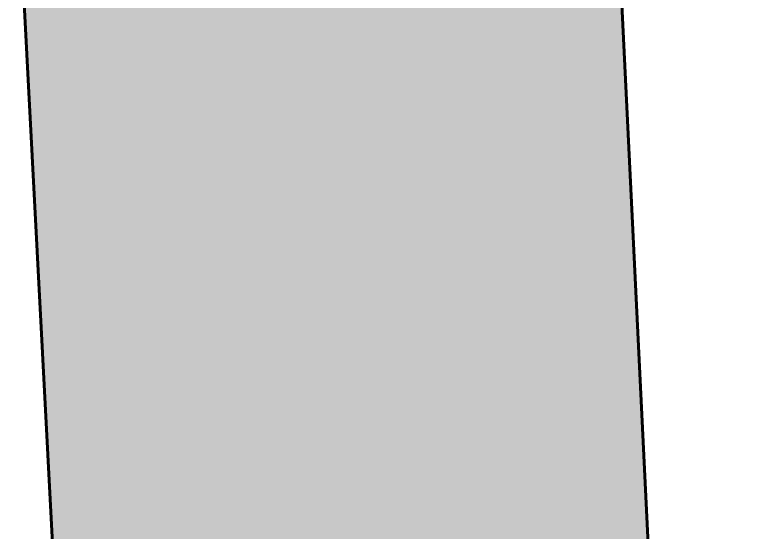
# Model space of a CAD drawing. Header units: millimetres. Extents: x 34038 to 35840, y 10511 to 10922.
# Drawn here: x 34289.85 to 34305.62, y 10801.28 to 10812.27 of the extents above; entities that cross this region are included whole.
import ezdxf

# ---------------------------------------------------------------- set-up
doc = ezdxf.new("R2010")
doc.units = ezdxf.units.MM
doc.layers.add('MANTER', color=150, linetype='Continuous')
doc.layers.add('PROJEÇÃO DAS EDIFICAÇÕES', color=4, linetype='Continuous', lineweight=60)

msp = doc.modelspace()

# ---------------------------------------------------------------- hatches: boundary and pattern name
at = {"layer": 'MANTER'}
h = msp.add_hatch(color=170, dxfattribs=at)
h.dxf.hatch_style = 1
h.paths.add_polyline_path([(34323.743, 10857.152), (34287.794, 10855.437), (34290.719, 10799.684), (34303.323, 10800.297), (34302.624, 10814.68), (34303.223, 10814.709), (34301.898, 10841.994), (34310.62, 10842.41), (34311.932, 10815.407), (34312.492, 10815.434), (34313.24, 10800.853), (34326.756, 10801.507)])

# ---------------------------------------------------------------- linework, layer by layer
msp.add_lwpolyline([(34313.238, 10800.853), (34326.756, 10801.507), (34323.743, 10857.152), (34287.794, 10855.437), (34290.719, 10799.684), (34303.323, 10800.297), (34302.624, 10814.68), (34303.223, 10814.709), (34301.898, 10841.994), (34310.62, 10842.41), (34311.932, 10815.407), (34312.492, 10815.434), (34313.24, 10800.852)], dxfattribs=at)
at = {"layer": 'PROJEÇÃO DAS EDIFICAÇÕES'}
msp.add_lwpolyline([(34313.238, 10800.853), (34326.756, 10801.507), (34323.743, 10857.152), (34287.794, 10855.437), (34290.719, 10799.684), (34303.323, 10800.297), (34302.624, 10814.68), (34303.223, 10814.709), (34301.898, 10841.994), (34310.62, 10842.41), (34311.932, 10815.407), (34312.492, 10815.434), (34313.24, 10800.852)], dxfattribs=at)

doc.saveas('drawing.dxf')
